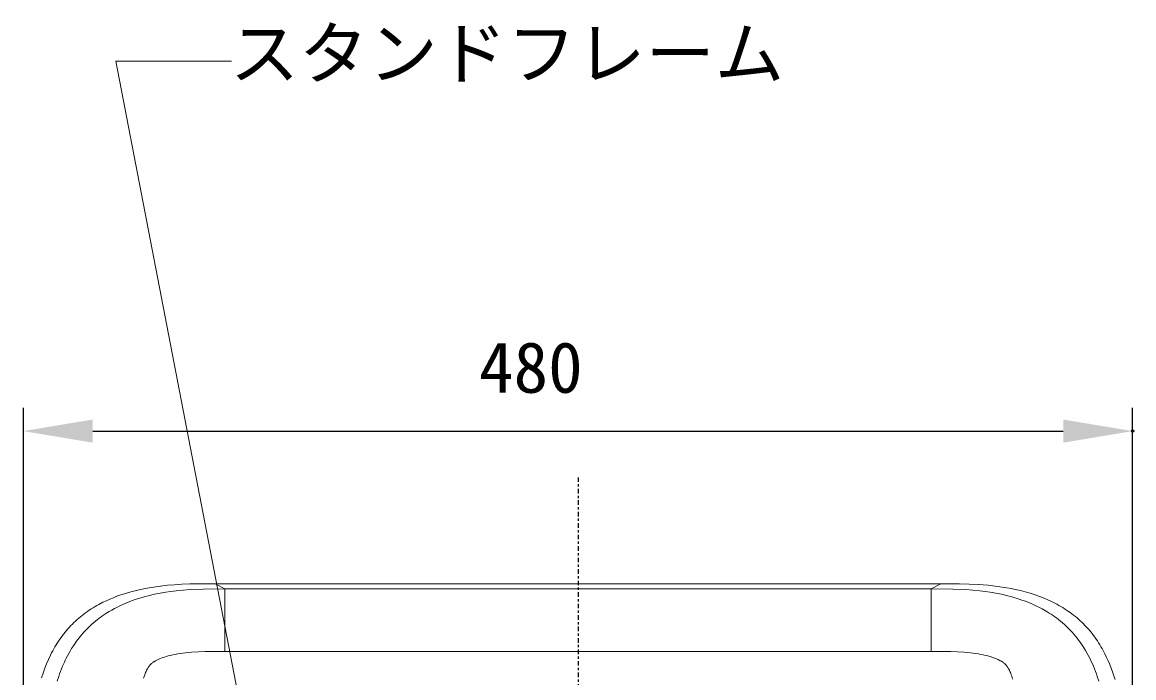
# Model space of a CAD drawing. Units: millimetres, scale not verified. Extents: x -203 to 203, y -143 to 208.
# Drawn here: x -53.06 to -4.94, y 24.33 to 52.69 of the extents above; entities that cross this region are included whole.
import ezdxf
from ezdxf.enums import TextEntityAlignment as Align

# ---------------------------------------------------------------- set-up
doc = ezdxf.new("R2010")
doc.units = ezdxf.units.MM
doc.header["$LTSCALE"] = 0.5
doc.header["$PDMODE"] = 32
doc.header["$PDSIZE"] = 0.1
doc.linetypes.add('USER1', pattern=[0.629921, 0.393701, -0.07874, 0.07874, -0.07874])
for name, color, linetype, lineweight in [('0-1_DIMENSION_LINES$02_DIMENSI', 1, 'Continuous', 25), ('0-2_DIMENSION_LINES$04_SUB_LIN', 4, 'Continuous', 18), ('0-3_DIMENSION_LINES$01_CENTER_', 7, 'USER1', 25), ('0-5_DIMENSION_LINES$03_LINES', 7, 'Continuous', 18)]:
    doc.layers.add(name, color=color, linetype=linetype, lineweight=lineweight)
doc.layers.add('0-4_DEFPOINTS', color=7, linetype='Continuous')
doc.styles.add('ＭＳ ゴシック', font='')
doc.styles.get('ＭＳ ゴシック').set_extended_font_data('MS Gothic')

# ---------------------------------------------------------------- blocks, each defined once
blk = doc.blocks.new('D16')
at = {"layer": '0-1_DIMENSION_LINES$02_DIMENSI', "color": 7}
for p, q in [((3573.99, 2013), (3573.99, 2052)), ((3670.01, 2013), (3670.01, 2052)), ((3579.989, 2050), (3664.011, 2050))]:
    blk.add_line(p, q, dxfattribs=at)
for points in [[(3579.989, 2051), (3579.989, 2049), (3573.99, 2050)], [(3664.011, 2049), (3664.011, 2051), (3670.01, 2050)]]:
    blk.add_solid(points, dxfattribs=at)
at = {"layer": '0-4_DEFPOINTS'}
for p in [(3670.01, 2050), (3573.99, 2010), (3670.01, 2010)]:
    blk.add_point(p, dxfattribs=at)
at = {"layer": '0-1_DIMENSION_LINES$02_DIMENSI', "color": 7, "style": 'ＭＳ ゴシック'}
blk.add_text('480', height=4.399, dxfattribs=at).set_placement((3613.429, 2052), align=Align.BOTTOM_LEFT)

msp = doc.modelspace()

# ---------------------------------------------------------------- linework, layer by layer
at = {"layer": '0-1_DIMENSION_LINES$02_DIMENSI', "color": 7, "lineweight": 18}
for p, q in [((-49, 51), (-44, 51)), ((-39.92, 4), (-49, 51))]:
    msp.add_line(p, q, dxfattribs=at)
at = {"layer": '0-2_DIMENSION_LINES$04_SUB_LIN'}
for p, q in [((-44.7031, 28.4), (-44.2821, 28.1777)), ((-13.7179, 28.1777), (-13.2969, 28.4)), ((-47.6002, 27.877), (-47.3285, 27.9404)), ((-47.3285, 27.9404), (-47.0862, 27.989)), ((-47.0862, 27.989), (-46.8424, 28.0309)), ((-46.8424, 28.0309), (-46.6193, 28.0635)), ((-46.6193, 28.0635), (-46.3954, 28.0912)), ((-46.3954, 28.0912), (-46.0895, 28.1215)), ((-46.0895, 28.1215), (-45.7826, 28.1441)), ((-45.7826, 28.1441), (-45.23, 28.1682)), ((-45.23, 28.1682), (-44.2821, 28.1777)), ((-44.2821, 25.4675), (-44.2821, 28.1777)), ((-44.2821, 28.1777), (-13.7179, 28.1777)), ((-13.7179, 28.1777), (-12.77, 28.1682)), ((-13.7179, 25.4675), (-13.7179, 28.1777)), ((-12.77, 28.1682), (-12.2174, 28.1441)), ((-12.2174, 28.1441), (-11.9105, 28.1215)), ((-11.9105, 28.1215), (-11.6046, 28.0912)), ((-11.6046, 28.0912), (-11.3807, 28.0635)), ((-11.3807, 28.0635), (-11.1576, 28.0309)), ((-11.1576, 28.0309), (-10.9138, 27.989)), ((-10.9138, 27.989), (-10.6715, 27.9404)), ((-10.6715, 27.9404), (-10.3998, 27.877)), ((-48.9634, 27.3756), (-48.8594, 27.4271)), ((-48.8594, 27.4271), (-48.6771, 27.5112)), ((-48.6771, 27.5112), (-48.492, 27.5892)), ((-48.492, 27.5892), (-48.3303, 27.6516)), ((-48.3303, 27.6516), (-48.1669, 27.7097)), ((-48.1669, 27.7097), (-48.0186, 27.7585)), ((-48.0186, 27.7585), (-47.8692, 27.8039)), ((-47.8692, 27.8039), (-47.7351, 27.8417)), ((-47.7351, 27.8417), (-47.6002, 27.877)), ((-10.3998, 27.877), (-10.2649, 27.8417)), ((-10.2649, 27.8417), (-10.1308, 27.8039)), ((-10.1308, 27.8039), (-9.942, 27.7459)), ((-9.942, 27.7459), (-9.7434, 27.6785)), ((-9.7434, 27.6785), (-9.6376, 27.6396)), ((-9.6376, 27.6396), (-9.5324, 27.5989)), ((-9.5324, 27.5989), (-9.4181, 27.5522)), ((-9.4181, 27.5522), (-9.3047, 27.5032)), ((-9.3047, 27.5032), (-9.1787, 27.4453)), ((-9.1787, 27.4453), (-9.0542, 27.3845)), ((-49.7228, 26.9048), (-49.6432, 26.9633)), ((-49.6432, 26.9633), (-49.5623, 27.0202)), ((-49.5623, 27.0202), (-49.4309, 27.1077)), ((-49.4309, 27.1077), (-49.297, 27.1911)), ((-49.297, 27.1911), (-49.1825, 27.2579)), ((-49.1825, 27.2579), (-49.0664, 27.3219)), ((-49.0664, 27.3219), (-48.9634, 27.3756)), ((-9.0542, 27.3845), (-8.9119, 27.3102)), ((-8.9119, 27.3102), (-8.7719, 27.2317)), ((-8.7719, 27.2317), (-8.6868, 27.1813)), ((-8.6868, 27.1813), (-8.6028, 27.1292)), ((-8.6028, 27.1292), (-8.5197, 27.0756)), ((-8.5197, 27.0756), (-8.4377, 27.0202)), ((-8.4377, 27.0202), (-8.3568, 26.9633)), ((-8.3568, 26.9633), (-8.2772, 26.9048)), ((-50.3093, 26.3835), (-50.2307, 26.4642)), ((-50.2307, 26.4642), (-50.1457, 26.5472)), ((-50.1457, 26.5472), (-50.0586, 26.6281)), ((-50.0586, 26.6281), (-49.9696, 26.7066)), ((-49.9696, 26.7066), (-49.8786, 26.7828)), ((-49.8786, 26.7828), (-49.8013, 26.8446)), ((-49.8013, 26.8446), (-49.7228, 26.9048)), ((-8.2772, 26.9048), (-8.1987, 26.8446)), ((-8.1987, 26.8446), (-8.1214, 26.7828)), ((-8.1214, 26.7828), (-8.0304, 26.7066)), ((-8.0304, 26.7066), (-7.9414, 26.6281)), ((-7.9414, 26.6281), (-7.8543, 26.5472)), ((-7.8543, 26.5472), (-7.7693, 26.4642)), ((-7.7693, 26.4642), (-7.6907, 26.3835)), ((-50.7002, 25.9146), (-50.6459, 25.9875)), ((-50.6459, 25.9875), (-50.5902, 26.0594)), ((-50.5902, 26.0594), (-50.5331, 26.1303)), ((-50.5331, 26.1303), (-50.4605, 26.2165)), ((-50.4605, 26.2165), (-50.3859, 26.3009)), ((-50.3859, 26.3009), (-50.3093, 26.3835)), ((-7.6907, 26.3835), (-7.6141, 26.3009)), ((-7.6141, 26.3009), (-7.5395, 26.2165)), ((-7.5395, 26.2165), (-7.4669, 26.1303)), ((-7.4669, 26.1303), (-7.3999, 26.0469)), ((-7.3999, 26.0469), (-7.3349, 25.962)), ((-50.9814, 25.4839), (-50.9164, 25.5925)), ((-50.9164, 25.5925), (-50.8366, 25.7178)), ((-50.8366, 25.7178), (-50.7531, 25.8406)), ((-50.7531, 25.8406), (-50.7002, 25.9146)), ((-7.3349, 25.962), (-7.2718, 25.8758)), ((-7.2718, 25.8758), (-7.2105, 25.7881)), ((-7.2105, 25.7881), (-7.1174, 25.6465)), ((-7.1174, 25.6465), (-7.0292, 25.502)), ((-7.0292, 25.502), (-6.959, 25.3789)), ((-51.2323, 24.9983), (-51.1903, 25.0885)), ((-51.1903, 25.0885), (-51.1466, 25.1779)), ((-51.1466, 25.1779), (-51.0962, 25.2764)), ((-51.0962, 25.2764), (-51.0438, 25.3739)), ((-51.0438, 25.3739), (-50.9814, 25.4839)), ((-47.3508, 25.026), (-47.3722, 25.0123)), ((-47.329, 25.0392), (-47.3508, 25.026)), ((-47.3046, 25.0534), (-47.329, 25.0392)), ((-47.2799, 25.0671), (-47.3046, 25.0534)), ((-47.2297, 25.0932), (-47.2799, 25.0671)), ((-47.1997, 25.1078), (-47.2297, 25.0932)), ((-47.1694, 25.1219), (-47.1997, 25.1078)), ((-47.1082, 25.1486), (-47.1694, 25.1219)), ((-47.0416, 25.1752), (-47.1082, 25.1486)), ((-46.9741, 25.1999), (-47.0416, 25.1752)), ((-46.9011, 25.2245), (-46.9741, 25.1999)), ((-46.8274, 25.2472), (-46.9011, 25.2245)), ((-46.7335, 25.2736), (-46.8274, 25.2472)), ((-46.6389, 25.2975), (-46.7335, 25.2736)), ((-46.5377, 25.3204), (-46.6389, 25.2975)), ((-46.4359, 25.341), (-46.5377, 25.3204)), ((-46.3273, 25.3604), (-46.4359, 25.341)), ((-46.2184, 25.3777), (-46.3273, 25.3604)), ((-46.1025, 25.3937), (-46.2184, 25.3777)), ((-45.9863, 25.4076), (-46.1025, 25.3937)), ((-45.8479, 25.4217), (-45.9863, 25.4076)), ((-45.7093, 25.4332), (-45.8479, 25.4217)), ((-45.4274, 25.4502), (-45.7093, 25.4332)), ((-45.1361, 25.4606), (-45.4274, 25.4502)), ((-44.2821, 25.4675), (-45.1361, 25.4606)), ((-13.7179, 25.4675), (-44.2821, 25.4675)), ((-12.8639, 25.4606), (-13.7179, 25.4675)), ((-12.5726, 25.4502), (-12.8639, 25.4606)), ((-12.2907, 25.4332), (-12.5726, 25.4502)), ((-12.152, 25.4217), (-12.2907, 25.4332)), ((-12.0137, 25.4076), (-12.152, 25.4217)), ((-11.8975, 25.3937), (-12.0137, 25.4076)), ((-11.7816, 25.3777), (-11.8975, 25.3937)), ((-11.6726, 25.3604), (-11.7816, 25.3777)), ((-11.5641, 25.341), (-11.6726, 25.3604)), ((-11.4623, 25.3204), (-11.5641, 25.341)), ((-11.3611, 25.2975), (-11.4623, 25.3204)), ((-11.2665, 25.2736), (-11.3611, 25.2975)), ((-11.1726, 25.2472), (-11.2665, 25.2736)), ((-11.1182, 25.2306), (-11.1726, 25.2472)), ((-11.0641, 25.2131), (-11.1182, 25.2306)), ((-11.0104, 25.1945), (-11.0641, 25.2131)), ((-10.9572, 25.1748), (-11.0104, 25.1945)), ((-10.9097, 25.156), (-10.9572, 25.1748)), ((-10.8627, 25.1362), (-10.9097, 25.156)), ((-10.8162, 25.1153), (-10.8627, 25.1362)), ((-10.7703, 25.0932), (-10.8162, 25.1153)), ((-10.7225, 25.0685), (-10.7703, 25.0932)), ((-10.6989, 25.0555), (-10.7225, 25.0685)), ((-10.6756, 25.0421), (-10.6989, 25.0555)), ((-10.6526, 25.0282), (-10.6756, 25.0421)), ((-10.63, 25.0138), (-10.6526, 25.0282)), ((-6.959, 25.3789), (-6.8921, 25.254)), ((-6.8921, 25.254), (-6.8367, 25.1441)), ((-6.8367, 25.1441), (-6.7837, 25.0331)), ((-6.7837, 25.0331), (-6.7382, 24.9325)), ((-51.4354, 24.4941), (-51.3943, 24.6072)), ((-51.3943, 24.6072), (-51.351, 24.7196)), ((-51.351, 24.7196), (-51.3055, 24.8311)), ((-51.3055, 24.8311), (-51.2323, 24.9983)), ((-47.7157, 24.5566), (-47.7352, 24.5077)), ((-47.695, 24.6049), (-47.7157, 24.5566)), ((-47.6729, 24.6528), (-47.695, 24.6049)), ((-47.6493, 24.7), (-47.6729, 24.6528)), ((-47.6368, 24.7232), (-47.6493, 24.7)), ((-47.6238, 24.7463), (-47.6368, 24.7232)), ((-47.6103, 24.769), (-47.6238, 24.7463)), ((-47.5961, 24.7913), (-47.6103, 24.769)), ((-47.5813, 24.8132), (-47.5961, 24.7913)), ((-47.5658, 24.8348), (-47.5813, 24.8132)), ((-47.5497, 24.8556), (-47.5658, 24.8348)), ((-47.5414, 24.8658), (-47.5497, 24.8556)), ((-47.5328, 24.8759), (-47.5414, 24.8658)), ((-47.5241, 24.8858), (-47.5328, 24.8759)), ((-47.5151, 24.8955), (-47.5241, 24.8858)), ((-47.506, 24.9051), (-47.5151, 24.8955)), ((-47.4966, 24.9145), (-47.506, 24.9051)), ((-47.4869, 24.9237), (-47.4966, 24.9145)), ((-47.477, 24.9328), (-47.4869, 24.9237)), ((-47.467, 24.9417), (-47.477, 24.9328)), ((-47.4567, 24.9504), (-47.467, 24.9417)), ((-47.4357, 24.9673), (-47.4567, 24.9504)), ((-47.4141, 24.9835), (-47.4357, 24.9673)), ((-47.3933, 24.9981), (-47.4141, 24.9835)), ((-47.3722, 25.0123), (-47.3933, 24.9981)), ((-10.6078, 24.9989), (-10.63, 25.0138)), ((-10.5859, 24.9835), (-10.6078, 24.9989)), ((-10.5643, 24.9672), (-10.5859, 24.9835)), ((-10.5433, 24.9504), (-10.5643, 24.9672)), ((-10.533, 24.9417), (-10.5433, 24.9504)), ((-10.523, 24.9328), (-10.533, 24.9417)), ((-10.5131, 24.9237), (-10.523, 24.9328)), ((-10.5034, 24.9145), (-10.5131, 24.9237)), ((-10.494, 24.9051), (-10.5034, 24.9145)), ((-10.4849, 24.8955), (-10.494, 24.9051)), ((-10.4759, 24.8858), (-10.4849, 24.8955)), ((-10.4672, 24.8759), (-10.4759, 24.8858)), ((-10.4586, 24.8658), (-10.4672, 24.8759)), ((-10.4503, 24.8556), (-10.4586, 24.8658)), ((-10.4342, 24.8348), (-10.4503, 24.8556)), ((-10.4187, 24.8132), (-10.4342, 24.8348)), ((-10.4039, 24.7913), (-10.4187, 24.8132)), ((-10.3897, 24.7689), (-10.4039, 24.7913)), ((-10.3762, 24.7463), (-10.3897, 24.7689)), ((-10.3632, 24.7232), (-10.3762, 24.7463)), ((-10.3507, 24.7), (-10.3632, 24.7232)), ((-10.3271, 24.6528), (-10.3507, 24.7)), ((-10.305, 24.6049), (-10.3271, 24.6528)), ((-10.2843, 24.5566), (-10.305, 24.6049)), ((-10.2648, 24.5078), (-10.2843, 24.5566)), ((-6.7382, 24.9325), (-6.6945, 24.8311)), ((-6.6945, 24.8311), (-6.649, 24.7196)), ((-6.649, 24.7196), (-6.6057, 24.6072)), ((-6.6057, 24.6072), (-6.5646, 24.4941)), ((-51.5377, 24.1805), (-51.4745, 24.3803)), ((-51.4745, 24.3803), (-51.4354, 24.4941)), ((-47.7787, 24.3859), (-47.8017, 24.3126)), ((-47.7536, 24.4585), (-47.7787, 24.3859)), ((-47.7352, 24.5077), (-47.7536, 24.4585)), ((-10.2464, 24.4585), (-10.2648, 24.5078)), ((-10.2249, 24.3964), (-10.2464, 24.4585)), ((-10.2048, 24.3338), (-10.2249, 24.3964)), ((-10.185, 24.2669), (-10.2048, 24.3338)), ((-6.5646, 24.4941), (-6.5255, 24.3803)), ((-6.5255, 24.3803), (-6.4623, 24.1805))]:
    msp.add_line(p, q, dxfattribs=at)
at = {"layer": '0-3_DIMENSION_LINES$01_CENTER_'}
msp.add_line((-29, 33), (-29, -107), dxfattribs=at)
at = {"layer": '0-5_DIMENSION_LINES$03_LINES'}
for p, q in [((-46.1499, 28.3741), (-45.7942, 28.3885)), ((-45.7942, 28.3885), (-44.7031, 28.4)), ((-13.2969, 28.4), (-44.7031, 28.4)), ((-13.2969, 28.4), (-12.4853, 28.3952)), ((-12.4853, 28.3952), (-12.063, 28.3836)), ((-48.9549, 27.8542), (-48.7931, 27.9116)), ((-48.7931, 27.9116), (-48.63, 27.9651)), ((-48.63, 27.9651), (-48.4608, 28.0161)), ((-48.4608, 28.0161), (-48.2905, 28.0632)), ((-48.2905, 28.0632), (-48.1139, 28.1078)), ((-48.1139, 28.1078), (-47.9363, 28.1485)), ((-47.9363, 28.1485), (-47.6544, 28.2051)), ((-47.6544, 28.2051), (-47.3709, 28.2531)), ((-47.3709, 28.2531), (-47.0688, 28.2951)), ((-47.0688, 28.2951), (-46.7656, 28.3287)), ((-46.7656, 28.3287), (-46.458, 28.355)), ((-46.458, 28.355), (-46.1499, 28.3741)), ((-12.063, 28.3836), (-11.676, 28.3642)), ((-11.676, 28.3642), (-11.248, 28.3301)), ((-11.248, 28.3301), (-11.0427, 28.3084)), ((-11.0427, 28.3084), (-10.8378, 28.283)), ((-10.8378, 28.283), (-10.6414, 28.255)), ((-10.6414, 28.255), (-10.4456, 28.2231)), ((-10.4456, 28.2231), (-10.258, 28.1886)), ((-10.258, 28.1886), (-10.0712, 28.1501)), ((-10.0712, 28.1501), (-9.8546, 28.1002)), ((-9.8546, 28.1002), (-9.6393, 28.0444)), ((-9.6393, 28.0444), (-9.4258, 27.9825)), ((-9.4258, 27.9825), (-9.2142, 27.9141)), ((-9.2142, 27.9141), (-9.019, 27.8445)), ((-49.9052, 27.4077), (-49.8203, 27.4565)), ((-49.8203, 27.4565), (-49.7345, 27.5039)), ((-49.7345, 27.5039), (-49.5606, 27.5939)), ((-49.5606, 27.5939), (-49.4138, 27.6642)), ((-49.4138, 27.6642), (-49.2651, 27.7305)), ((-49.2651, 27.7305), (-49.1108, 27.7943)), ((-49.1108, 27.7943), (-48.9549, 27.8542)), ((-9.019, 27.8445), (-8.8262, 27.7688)), ((-8.8262, 27.7688), (-8.6359, 27.6869)), ((-8.6359, 27.6869), (-8.5418, 27.6435)), ((-8.5418, 27.6435), (-8.4485, 27.5984)), ((-8.4485, 27.5984), (-8.2746, 27.5088)), ((-8.2746, 27.5088), (-8.1889, 27.4617)), ((-8.1889, 27.4617), (-8.104, 27.4131)), ((-50.6085, 26.9089), (-50.5362, 26.9693)), ((-50.5362, 26.9693), (-50.4626, 27.0283)), ((-50.4626, 27.0283), (-50.3879, 27.0859)), ((-50.3879, 27.0859), (-50.3121, 27.1419)), ((-50.3121, 27.1419), (-50.2352, 27.1965)), ((-50.2352, 27.1965), (-50.1542, 27.2517)), ((-50.1542, 27.2517), (-50.0722, 27.3052)), ((-50.0722, 27.3052), (-49.9892, 27.3572)), ((-49.9892, 27.3572), (-49.9052, 27.4077)), ((-8.104, 27.4131), (-8.0201, 27.3629)), ((-8.0201, 27.3629), (-7.9371, 27.3112)), ((-7.9371, 27.3112), (-7.8551, 27.2579)), ((-7.8551, 27.2579), (-7.7741, 27.203)), ((-7.7741, 27.203), (-7.6972, 27.1486)), ((-7.6972, 27.1486), (-7.6214, 27.0929)), ((-7.6214, 27.0929), (-7.5467, 27.0356)), ((-7.5467, 27.0356), (-7.4731, 26.9769)), ((-7.4731, 26.9769), (-7.4007, 26.9168)), ((-51.0787, 26.4465), (-51.0156, 26.5166)), ((-51.0156, 26.5166), (-50.9512, 26.5854)), ((-50.9512, 26.5854), (-50.8853, 26.6529)), ((-50.8853, 26.6529), (-50.8181, 26.719)), ((-50.8181, 26.719), (-50.7496, 26.7838)), ((-50.7496, 26.7838), (-50.6797, 26.847)), ((-50.6797, 26.847), (-50.6085, 26.9089)), ((-7.4007, 26.9168), (-7.3295, 26.8552)), ((-7.3295, 26.8552), (-7.2596, 26.7922)), ((-7.2596, 26.7922), (-7.191, 26.7278)), ((-7.191, 26.7278), (-7.1234, 26.6617)), ((-7.1234, 26.6617), (-7.0573, 26.5942)), ((-7.0573, 26.5942), (-6.9925, 26.5254)), ((-6.9925, 26.5254), (-6.9291, 26.4553)), ((-51.486, 25.9142), (-51.4311, 25.9952)), ((-51.4311, 25.9952), (-51.3747, 26.0751)), ((-51.3747, 26.0751), (-51.3168, 26.1539)), ((-51.3168, 26.1539), (-51.2594, 26.2288)), ((-51.2594, 26.2288), (-51.2006, 26.3025)), ((-51.2006, 26.3025), (-51.1404, 26.3751)), ((-51.1404, 26.3751), (-51.0787, 26.4465)), ((-6.9291, 26.4553), (-6.8672, 26.384)), ((-6.8672, 26.384), (-6.8066, 26.3114)), ((-6.8066, 26.3114), (-6.7475, 26.2377)), ((-6.7475, 26.2377), (-6.6899, 26.1628)), ((-6.6899, 26.1628), (-6.6316, 26.0839)), ((-6.6316, 26.0839), (-6.5749, 26.004)), ((-6.5749, 26.004), (-6.5198, 25.923)), ((-51.7374, 25.4949), (-51.6901, 25.5805)), ((-51.6901, 25.5805), (-51.6414, 25.6653)), ((-51.6414, 25.6653), (-51.5911, 25.7492)), ((-51.5911, 25.7492), (-51.5393, 25.8322)), ((-51.5393, 25.8322), (-51.486, 25.9142)), ((-6.5198, 25.923), (-6.4662, 25.8409)), ((-6.4662, 25.8409), (-6.4142, 25.7579)), ((-6.4142, 25.7579), (-6.3637, 25.6739)), ((-6.3637, 25.6739), (-6.3147, 25.589)), ((-6.3147, 25.589), (-6.2672, 25.5034)), ((-6.2672, 25.5034), (-6.1917, 25.3593)), ((-52.0036, 24.9342), (-51.9211, 25.1241)), ((-51.9211, 25.1241), (-51.8325, 25.3111)), ((-51.8325, 25.3111), (-51.7858, 25.4034)), ((-51.7858, 25.4034), (-51.7374, 25.4949)), ((-6.1917, 25.3593), (-6.1201, 25.2132)), ((-6.1201, 25.2132), (-6.0508, 25.0614)), ((-6.0508, 25.0614), (-5.9856, 24.9079)), ((-52.1554, 24.5331), (-52.0799, 24.7419)), ((-52.0799, 24.7419), (-52.0036, 24.9342)), ((-5.9856, 24.9079), (-5.9226, 24.7484)), ((-5.9226, 24.7484), (-5.8636, 24.5874)), ((-5.8636, 24.5874), (-5.8069, 24.4203)), ((-52.2245, 24.3222), (-52.1554, 24.5331)), ((-5.8069, 24.4203), (-5.7541, 24.2519))]:
    msp.add_line(p, q, dxfattribs=at)

# ---------------------------------------------------------------- block references
at = {"layer": '0-1_DIMENSION_LINES$02_DIMENSI', "xscale": 0.5, "yscale": 0.5}
msp.add_blockref('D16', (-1840, -990), dxfattribs=at)

# ---------------------------------------------------------------- texts
at = {"layer": '0-1_DIMENSION_LINES$02_DIMENSI', "color": 7, "style": 'ＭＳ ゴシック'}
msp.add_text('スタンドフレーム', height=2.199, dxfattribs=at).set_placement((-44.0736, 49.5866), align=Align.BOTTOM_LEFT)

doc.saveas('drawing.dxf')
